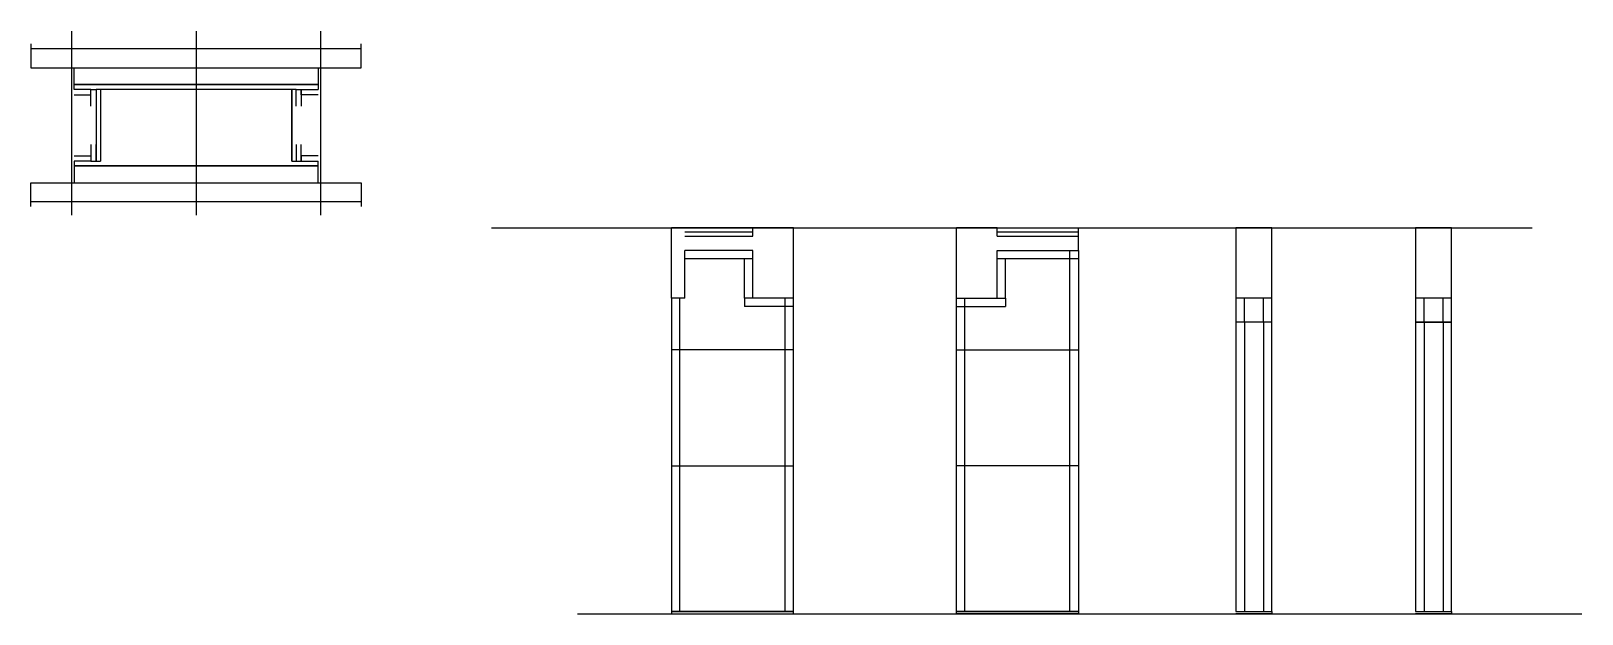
# Model space of a CAD drawing. Header units: metres. Extents: x 1920 to 3217, y 2792 to 3280.
import ezdxf

# ---------------------------------------------------------------- set-up
doc = ezdxf.new("R2010")
doc.units = ezdxf.units.M
for name, color, linetype in [('CHAPA', 7, 'Continuous'), ('COTA', 7, 'Continuous'), ('Hachura', 7, 'Continuous'), ('Madeira', 7, 'Continuous'), ('Nível', 7, 'Continuous'), ('Painéis', 7, 'Continuous'), ('Perfil Metálico', 7, 'Continuous'), ('SARR_2.2x7', 7, 'Continuous'), ('SARRAFO', 7, 'Continuous')]:
    doc.layers.add(name, color=color, linetype=linetype)

msp = doc.modelspace()

# ---------------------------------------------------------------- linework, layer by layer
at = {"layer": 'CHAPA', "color": 7, "lineweight": 25}
for points in [[(1955.9, 3230.9), (1955.9, 3234.9), (2159.9, 3234.9), (2159.9, 3230.9)], [(1955.9, 3230.9), (1955.9, 3234.9), (2159.9, 3234.9), (2159.9, 3230.9)], [(1977.9, 3230.9), (1974.3, 3230.9), (1974.3, 3170.9), (1977.9, 3170.9)], [(1977.9, 3230.9), (1974.3, 3230.9), (1974.3, 3170.9), (1977.9, 3170.9)], [(2141.5, 3230.9), (2137.9, 3230.9), (2137.9, 3170.9), (2141.5, 3170.9)], [(2141.5, 3230.9), (2137.9, 3230.9), (2137.9, 3170.9), (2141.5, 3170.9)], [(1955.9, 3170.9), (1955.9, 3166.9), (2159.9, 3166.9), (2159.9, 3170.9)], [(1955.9, 3170.9), (1955.9, 3166.9), (2159.9, 3166.9), (2159.9, 3170.9)]]:
    msp.add_lwpolyline(points, dxfattribs=at)
at = {"layer": 'COTA', "color": 7, "lineweight": 25}
for p, q in [((2557.5, 3115.3), (2455.5, 3115.3)), ((2455.5, 3056.3), (2455.5, 3115.3)), ((2557.5, 3056.3), (2557.5, 3115.3)), ((2693.6, 3056.3), (2693.6, 3115.3)), ((2727.6, 3115.3), (2693.6, 3115.3)), ((2795.6, 3096.3), (2795.6, 3108.3))]:
    msp.add_line(p, q, dxfattribs=at)
for points in [[(2957.4, 3056.3), (2957.4, 3115.3), (2927.4, 3115.3), (2927.4, 3056.3)], [(3107.6, 3056.3), (3107.6, 3115.3), (3077.6, 3115.3), (3077.6, 3056.3)]]:
    msp.add_lwpolyline(points, dxfattribs=at)
at = {"layer": 'Hachura', "color": 7, "lineweight": 25}
for p, q in [((1953.9, 3279.7), (1953.9, 3125.9)), ((2057.9, 3279.7), (2057.9, 3125.9)), ((2161.9, 3279.7), (2161.9, 3125.9))]:
    msp.add_line(p, q, dxfattribs=at)
at = {"layer": 'Madeira', "color": 7, "lineweight": 25}
for points in [[(2159.9, 3249), (2159.9, 3235), (1955.9, 3235), (1955.9, 3249)], [(2159.9, 3152.9), (2159.9, 3166.9), (1955.9, 3166.9), (1955.9, 3152.9)]]:
    msp.add_lwpolyline(points, dxfattribs=at)
at = {"layer": 'Nível', "color": 7, "lineweight": 25}
for p, q in [((2304.8, 3115.3), (3175, 3115.3)), ((2376.8, 2792.3), (3216.7, 2792.3))]:
    msp.add_line(p, q, dxfattribs=at)
at = {"layer": 'Painéis', "color": 7, "lineweight": 25}
for p, q in [((2727.6, 3115.3), (2795.6, 3115.3)), ((2727.6, 3108.3), (2727.6, 3115.3)), ((2795.6, 3108.3), (2795.6, 3115.3)), ((2727.6, 3108.3), (2795.6, 3108.3)), ((2523.5, 3096.3), (2466.5, 3096.3)), ((2466.5, 3056.3), (2466.5, 3096.3)), ((2523.5, 3056.3), (2523.5, 3096.3)), ((2727.6, 3096.3), (2795.6, 3096.3)), ((2727.6, 3056.3), (2727.6, 3096.3)), ((2795.6, 3096.3), (2795.6, 2792.3)), ((2455.5, 3056.3), (2455.5, 2792.3)), ((2466.5, 3056.3), (2455.5, 3056.3)), ((2557.5, 3056.3), (2523.5, 3056.3)), ((2557.5, 2792.3), (2557.5, 3056.3)), ((2693.6, 2792.3), (2693.6, 3056.3)), ((2693.6, 3056.3), (2727.6, 3056.3)), ((2927.4, 3056.3), (2927.4, 2794.3)), ((2957.4, 3056.3), (2927.4, 3056.3)), ((2957.4, 2794.3), (2957.4, 3056.3)), ((3077.6, 3056.3), (3077.6, 2794.3)), ((3107.6, 3056.3), (3077.6, 3056.3)), ((3107.6, 2794.3), (3107.6, 3056.3)), ((2957.4, 3036.3), (2927.4, 3036.3)), ((3077.6, 3036.3), (3107.6, 3036.3)), ((3107.6, 3036.3), (3077.6, 3036.3)), ((2557.5, 3013.3), (2455.5, 3013.3)), ((2693.6, 3013.3), (2795.6, 3013.3)), ((2455.5, 2916.3), (2557.5, 2916.3)), ((2795.6, 2916.3), (2693.6, 2916.3)), ((2455.5, 2794.3), (2557.5, 2794.3)), ((2795.6, 2794.3), (2693.6, 2794.3)), ((2927.4, 2794.3), (2957.4, 2794.3)), ((3077.6, 2794.3), (3107.6, 2794.3))]:
    msp.add_line(p, q, dxfattribs=at)
for points in [[(2137.9, 3170.9), (2137.9, 3230.9), (1977.9, 3230.9), (1977.9, 3170.9)], [(2466.5, 3108.3), (2523.5, 3108.3), (2523.5, 3115.3), (2466.5, 3115.3)], [(2557.5, 2794.3), (2455.5, 2794.3), (2455.5, 2792.3), (2557.5, 2792.3)], [(2693.6, 2794.3), (2795.6, 2794.3), (2795.6, 2792.3), (2693.6, 2792.3)], [(2927.4, 2794.3), (2957.4, 2794.3), (2957.4, 2792.3), (2927.4, 2792.3)], [(3077.6, 2794.3), (3107.6, 2794.3), (3107.6, 2792.3), (3077.6, 2792.3)]]:
    msp.add_lwpolyline(points, dxfattribs=at)
at = {"layer": 'Perfil Metálico', "color": 7, "lineweight": 25}
for points in [[(1919.9, 3268.9), (1919.9, 3248.9), (2195.9, 3248.9), (2195.9, 3268.9)], [(2195.9, 3252.9), (2195.9, 3264.9), (1919.9, 3264.9), (1919.9, 3252.9)], [(1919.9, 3132.9), (1919.9, 3152.9), (2195.9, 3152.9), (2195.9, 3132.9)], [(2195.9, 3148.9), (2195.9, 3136.9), (1919.9, 3136.9), (1919.9, 3148.9)]]:
    msp.add_lwpolyline(points, dxfattribs=at)
at = {"layer": 'SARR_2.2x7', "color": 7, "lineweight": 25}
for p, q in [((2466.5, 3111.8), (2523.5, 3111.8)), ((2727.6, 3111.8), (2795.6, 3111.8)), ((2523.5, 3089.3), (2466.5, 3089.3)), ((2516.5, 3056.3), (2516.5, 3089.3)), ((2795.6, 3089.3), (2727.6, 3089.3)), ((2734.6, 3056.3), (2734.6, 3089.3)), ((2788.6, 3013.3), (2788.6, 3096.3)), ((2462.5, 3013.3), (2462.5, 3056.3)), ((2523.5, 3056.3), (2516.5, 3056.3)), ((2516.5, 3056.3), (2516.5, 3049.3)), ((2557.5, 3049.3), (2516.5, 3049.3)), ((2550.5, 3013.3), (2550.5, 3056.3)), ((2693.6, 3049.3), (2734.6, 3049.3)), ((2700.6, 3013.3), (2700.6, 3056.3)), ((2727.6, 3056.3), (2734.6, 3056.3)), ((2734.6, 3056.3), (2734.6, 3049.3)), ((2934.4, 3036.3), (2934.4, 3056.3)), ((2950.4, 3036.3), (2950.4, 3056.3)), ((3084.6, 3036.3), (3084.6, 3056.3)), ((3100.6, 3036.3), (3100.6, 3056.3)), ((2934.4, 3036.3), (2934.4, 2794.3)), ((2934.4, 3036.3), (2934.4, 3036.3)), ((2934.4, 3036.3), (2934.4, 3036.3)), ((2950.4, 3036.3), (2950.4, 2794.3)), ((2950.4, 3036.3), (2950.4, 3036.3)), ((2950.4, 3036.3), (2950.4, 3036.3)), ((3084.6, 3036.3), (3084.6, 2794.3)), ((3084.6, 3036.3), (3084.6, 3036.3)), ((3084.6, 3036.3), (3084.6, 3036.3)), ((3084.6, 3036.3), (3084.6, 3036.3)), ((3084.6, 3036.3), (3084.6, 3036.3)), ((3100.6, 3036.3), (3100.6, 2794.3)), ((3100.6, 3036.3), (3100.6, 3036.3)), ((3100.6, 3036.3), (3100.6, 3036.3)), ((3100.6, 3036.3), (3100.6, 3036.3)), ((3100.6, 3036.3), (3100.6, 3036.3)), ((2462.5, 2916.3), (2462.5, 3013.3)), ((2550.5, 2916.3), (2550.5, 3013.3)), ((2700.6, 2916.3), (2700.6, 3013.3)), ((2788.6, 2916.3), (2788.6, 3013.3)), ((2462.5, 2794.3), (2462.5, 2916.3)), ((2550.5, 2794.3), (2550.5, 2916.3)), ((2700.6, 2794.3), (2700.6, 2916.3)), ((2788.6, 2794.3), (2788.6, 2916.3)), ((3084.6, 2916.3), (3084.6, 2916.3)), ((3084.6, 2916.3), (3084.6, 2916.3)), ((3100.6, 2916.3), (3100.6, 2916.3)), ((3100.6, 2916.3), (3100.6, 2916.3)), ((2462.5, 2794.3), (2462.5, 2794.3)), ((2550.5, 2794.3), (2550.5, 2794.3)), ((2700.6, 2794.3), (2700.6, 2794.3)), ((2788.6, 2794.3), (2788.6, 2794.3))]:
    msp.add_line(p, q, dxfattribs=at)
at = {"layer": 'SARRAFO', "color": 7, "lineweight": 25}
for points in [[(1955.9, 3226.5), (1969.9, 3226.5), (1969.9, 3230.9), (1955.9, 3230.9)], [(1969.9, 3216.9), (1969.9, 3230.9), (1974.3, 3230.9), (1974.3, 3216.9)], [(2141.5, 3216.9), (2141.5, 3230.9), (2145.9, 3230.9), (2145.9, 3216.9)], [(2159.9, 3226.5), (2145.9, 3226.5), (2145.9, 3230.9), (2159.9, 3230.9)], [(1969.9, 3184.9), (1969.9, 3170.9), (1974.3, 3170.9), (1974.3, 3184.9)], [(2141.5, 3184.9), (2141.5, 3170.9), (2145.9, 3170.9), (2145.9, 3184.9)], [(1955.9, 3175.3), (1969.9, 3175.3), (1969.9, 3170.9), (1955.9, 3170.9)], [(2159.9, 3175.3), (2145.9, 3175.3), (2145.9, 3170.9), (2159.9, 3170.9)]]:
    msp.add_lwpolyline(points, dxfattribs=at)

doc.saveas('drawing.dxf')
